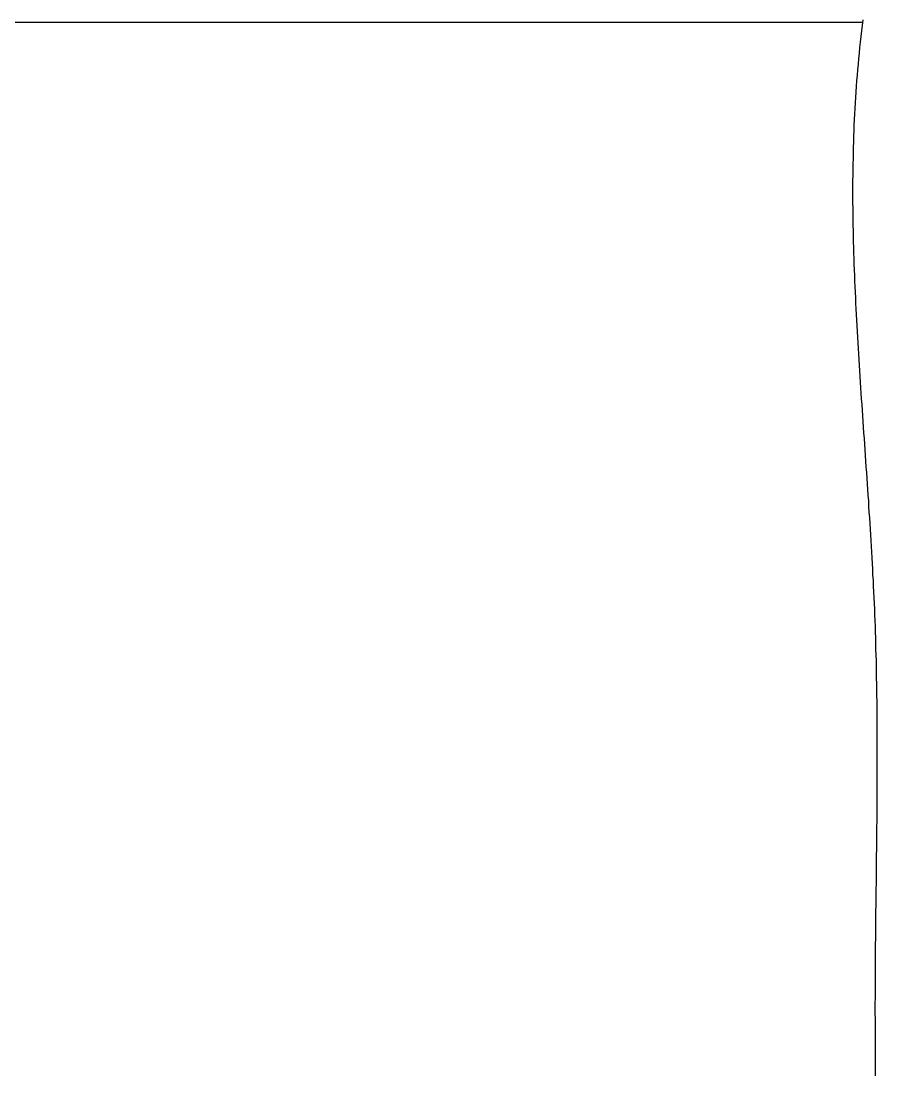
# Model space of a CAD drawing. Extents: x 443 to 1217, y -1921 to -677.
# Drawn here: x 540.58 to 547.71, y -883.84 to -875.07 of the extents above; entities that cross this region are included whole.
import ezdxf

# ---------------------------------------------------------------- set-up
doc = ezdxf.new("R2010")
doc.units = 0
doc.header["$MEASUREMENT"] = 0
doc.layers.add('3', color=8, linetype='CONTINUOUS')
doc.layers.add('6', color=7, linetype='CONTINUOUS')

msp = doc.modelspace()

# ---------------------------------------------------------------- linework, layer by layer
at = {"layer": '3', "color": 3}
for p, q in [((547.5958, -875.0601), (547.5893, -875.1069)), ((547.5839, -875.1527), (547.5795, -875.1985)), ((547.5893, -875.1069), (547.5839, -875.1527)), ((547.5795, -875.1985), (547.574, -875.2453)), ((547.5686, -875.2911), (547.5642, -875.3369)), ((547.574, -875.2453), (547.5686, -875.2911)), ((547.5599, -875.3838), (547.5555, -875.4295)), ((547.5642, -875.3369), (547.5599, -875.3838)), ((547.5512, -875.4753), (547.5479, -875.5222)), ((547.5555, -875.4295), (547.5512, -875.4753)), ((547.5435, -875.5679), (547.5403, -875.6137)), ((547.5479, -875.5222), (547.5435, -875.5679)), ((547.537, -875.6606), (547.5348, -875.7063)), ((547.5403, -875.6137), (547.537, -875.6606)), ((547.5315, -875.7521), (547.5294, -875.799)), ((547.5348, -875.7063), (547.5315, -875.7521)), ((547.5261, -875.8447), (547.5239, -875.8916)), ((547.5294, -875.799), (547.5261, -875.8447)), ((547.5217, -875.9374), (547.5206, -875.9832)), ((547.5239, -875.8916), (547.5217, -875.9374)), ((547.5206, -875.9832), (547.5185, -876.03)), ((547.5174, -876.0758), (547.5163, -876.1227)), ((547.5185, -876.03), (547.5174, -876.0758)), ((547.5152, -876.1684), (547.5141, -876.2153)), ((547.5163, -876.1227), (547.5152, -876.1684)), ((547.513, -876.2611), (547.5119, -876.3079)), ((547.5141, -876.2153), (547.513, -876.2611)), ((547.5119, -876.3537), (547.5108, -876.4006)), ((547.5119, -876.3079), (547.5119, -876.3537)), ((547.5108, -876.4006), (547.5108, -876.4463)), ((547.5108, -876.4463), (547.5108, -876.4932)), ((547.5108, -876.4932), (547.5108, -876.539)), ((547.5108, -876.539), (547.5108, -876.5858)), ((547.5108, -876.5858), (547.5119, -876.6327)), ((547.5119, -876.6327), (547.5119, -876.6785)), ((547.5119, -876.6785), (547.513, -876.7253)), ((547.513, -876.7253), (547.513, -876.7711)), ((547.513, -876.7711), (547.5141, -876.818)), ((547.5141, -876.818), (547.5152, -876.8648)), ((547.5152, -876.8648), (547.5163, -876.9106)), ((547.5163, -876.9106), (547.5174, -876.9575)), ((547.5174, -876.9575), (547.5185, -877.0043)), ((547.5185, -877.0043), (547.5206, -877.0501)), ((547.5206, -877.0501), (547.5217, -877.097)), ((547.5217, -877.097), (547.5239, -877.1438)), ((547.5239, -877.1438), (547.525, -877.1907)), ((547.525, -877.1907), (547.5272, -877.2365)), ((547.5272, -877.2365), (547.5294, -877.2833)), ((547.5294, -877.2833), (547.5315, -877.3302)), ((547.5315, -877.3302), (547.5337, -877.377)), ((547.5337, -877.377), (547.5359, -877.4239)), ((547.5359, -877.4239), (547.5381, -877.4697)), ((547.5381, -877.4697), (547.5403, -877.5165)), ((547.5403, -877.5165), (547.5424, -877.5634)), ((547.5424, -877.5634), (547.5457, -877.6103)), ((547.5457, -877.6103), (547.5479, -877.6571)), ((547.5479, -877.6571), (547.5501, -877.704)), ((547.5501, -877.704), (547.5533, -877.7509)), ((547.5533, -877.7509), (547.5555, -877.7977)), ((547.5555, -877.7977), (547.5588, -877.8446)), ((547.5588, -877.8446), (547.5621, -877.8914)), ((547.5621, -877.8914), (547.5642, -877.9383)), ((547.5642, -877.9383), (547.5675, -877.9852)), ((547.5675, -877.9852), (547.5708, -878.032)), ((547.5708, -878.032), (547.574, -878.0789)), ((547.574, -878.0789), (547.5762, -878.1258)), ((547.5762, -878.1258), (547.5795, -878.1726)), ((547.5795, -878.1726), (547.5828, -878.2195)), ((547.5828, -878.2195), (547.586, -878.2663)), ((547.586, -878.2663), (547.5893, -878.3132)), ((547.5893, -878.3132), (547.5926, -878.3601)), ((547.5926, -878.3601), (547.5958, -878.4069)), ((547.5958, -878.4069), (547.5991, -878.4549)), ((547.5991, -878.4549), (547.6024, -878.5017)), ((547.6024, -878.5017), (547.6057, -878.5486)), ((547.6057, -878.5486), (547.6089, -878.5955)), ((547.6089, -878.5955), (547.6122, -878.6434)), ((547.6122, -878.6434), (547.6155, -878.6903)), ((547.6155, -878.6903), (547.6187, -878.7371)), ((547.6187, -878.7371), (547.622, -878.784)), ((547.622, -878.784), (547.6253, -878.832)), ((547.6253, -878.832), (547.6285, -878.8788)), ((547.6285, -878.8788), (547.6318, -878.9257)), ((547.6318, -878.9257), (547.6351, -878.9736)), ((547.6351, -878.9736), (547.6383, -879.0205)), ((547.6383, -879.0205), (547.6416, -879.0685)), ((547.6416, -879.0685), (547.6438, -879.1153)), ((547.6438, -879.1153), (547.6471, -879.1633)), ((547.6471, -879.1633), (547.6503, -879.2101)), ((547.6503, -879.2101), (547.6536, -879.2581)), ((547.6536, -879.2581), (547.6569, -879.3049)), ((547.6569, -879.3049), (547.6591, -879.3529)), ((547.6591, -879.3529), (547.6623, -879.3998)), ((547.6623, -879.3998), (547.6645, -879.4477)), ((547.6645, -879.4477), (547.6678, -879.4946)), ((547.6678, -879.4946), (547.67, -879.5425)), ((547.67, -879.5425), (547.6732, -879.5905)), ((547.6732, -879.5905), (547.6754, -879.6373)), ((547.6754, -879.6373), (547.6776, -879.6853)), ((547.6776, -879.6853), (547.6809, -879.7332)), ((547.6809, -879.7332), (547.683, -879.7801)), ((547.683, -879.7801), (547.6852, -879.8281)), ((547.6852, -879.8281), (547.6874, -879.876)), ((547.6874, -879.876), (547.6896, -879.924)), ((547.6896, -879.924), (547.6917, -879.9719)), ((547.6917, -879.9719), (547.6939, -880.0188)), ((547.6939, -880.0188), (547.695, -880.0667)), ((547.695, -880.0667), (547.6972, -880.1147)), ((547.6972, -880.1147), (547.6983, -880.1626)), ((547.6983, -880.1626), (547.7005, -880.2106)), ((547.7005, -880.2106), (547.7016, -880.2585)), ((547.7016, -880.2585), (547.7026, -880.3065)), ((547.7026, -880.3065), (547.7037, -880.3544)), ((547.7037, -880.3544), (547.7059, -880.4024)), ((547.7059, -880.4024), (547.707, -880.4503)), ((547.707, -880.4503), (547.707, -880.4983)), ((547.707, -880.4983), (547.7081, -880.5463)), ((547.7081, -880.5463), (547.7092, -880.5942)), ((547.7092, -880.5942), (547.7103, -880.6422)), ((547.7103, -880.6422), (547.7103, -880.6901)), ((547.7103, -880.6901), (547.7114, -880.7381)), ((547.7114, -880.7381), (547.7114, -880.786)), ((547.7114, -880.786), (547.7125, -880.834)), ((547.7125, -880.834), (547.7125, -880.8819)), ((547.7125, -880.8819), (547.7135, -880.9299)), ((547.7135, -880.9299), (547.7135, -880.9778)), ((547.7135, -880.9778), (547.7135, -881.0258)), ((547.7135, -881.0258), (547.7135, -881.0737)), ((547.7135, -881.0737), (547.7135, -881.1206)), ((547.7135, -881.1206), (547.7135, -881.1685)), ((547.7135, -881.1685), (547.7135, -881.2165)), ((547.7135, -881.2165), (547.7135, -881.2644)), ((547.7135, -881.2644), (547.7135, -881.3124)), ((547.7135, -881.3124), (547.7135, -881.3604)), ((547.7135, -881.3604), (547.7135, -881.4072)), ((547.7135, -881.4072), (547.7135, -881.4552)), ((547.7135, -881.4552), (547.7135, -881.5031)), ((547.7135, -881.5031), (547.7125, -881.55)), ((547.7125, -881.55), (547.7125, -881.5979)), ((547.7125, -881.5979), (547.7125, -881.6448)), ((547.7125, -881.6448), (547.7114, -881.6928)), ((547.7114, -881.6928), (547.7114, -881.7396)), ((547.7114, -881.7396), (547.7103, -881.7865)), ((547.7103, -881.7865), (547.7103, -881.8344)), ((547.7103, -881.8813), (547.7092, -881.9282)), ((547.7103, -881.8344), (547.7103, -881.8813)), ((547.7092, -881.975), (547.7081, -882.0219)), ((547.7092, -881.9282), (547.7092, -881.975)), ((547.7081, -882.0687), (547.707, -882.1156)), ((547.7081, -882.0219), (547.7081, -882.0687)), ((547.707, -882.1625), (547.7059, -882.2093)), ((547.707, -882.1156), (547.707, -882.1625)), ((547.7059, -882.2093), (547.7059, -882.2562)), ((547.7059, -882.2562), (547.7048, -882.302)), ((547.7048, -882.302), (547.7048, -882.3488)), ((547.7048, -882.3488), (547.7037, -882.3946)), ((547.7037, -882.3946), (547.7037, -882.4415)), ((547.7037, -882.4415), (547.7026, -882.4872)), ((547.7026, -882.4872), (547.7026, -882.533)), ((547.7026, -882.533), (547.7016, -882.5799)), ((547.7016, -882.5799), (547.7016, -882.6256)), ((547.7016, -882.6256), (547.7005, -882.6714)), ((547.7005, -882.6714), (547.7005, -882.7161)), ((547.7005, -882.7161), (547.6994, -882.7619)), ((547.6994, -882.7619), (547.6994, -882.8076)), ((547.6994, -882.8076), (547.6983, -882.8523)), ((547.6983, -882.8523), (547.6983, -882.8981)), ((547.6983, -882.8981), (547.6983, -882.9428)), ((547.6983, -882.9428), (547.6983, -882.9875)), ((547.6983, -882.9875), (547.6972, -883.0332)), ((547.6972, -883.0332), (547.6972, -883.0779)), ((547.6972, -883.0779), (547.6972, -883.1226)), ((547.6972, -883.1226), (547.6972, -883.1662)), ((547.6972, -883.2109), (547.6961, -883.2556)), ((547.6972, -883.1662), (547.6972, -883.2109)), ((547.6961, -883.2556), (547.6961, -883.2992)), ((547.6961, -883.2992), (547.6961, -883.3427)), ((547.6961, -883.3427), (547.6972, -883.3863)), ((547.6972, -883.3863), (547.6972, -883.431)), ((547.6972, -883.431), (547.6972, -883.4735)), ((547.6972, -883.4735), (547.6972, -883.5171)), ((547.6972, -883.5171), (547.6972, -883.5607)), ((547.6972, -883.5607), (547.6972, -883.6043)), ((547.6972, -883.6043), (547.6983, -883.6468)), ((547.6983, -883.6468), (547.6983, -883.6904)), ((547.6983, -883.6904), (547.6983, -883.7329)), ((547.6983, -883.7329), (547.6994, -883.7754)), ((547.6994, -883.7754), (547.6994, -883.819)), ((547.6994, -883.819), (547.6994, -883.8615))]:
    msp.add_line(p, q, dxfattribs=at)
at = {"layer": '6', "linetype": 'Continuous'}
msp.add_line((533.6125, -875.0799), (547.5931, -875.0799), dxfattribs=at)

doc.saveas('drawing.dxf')
